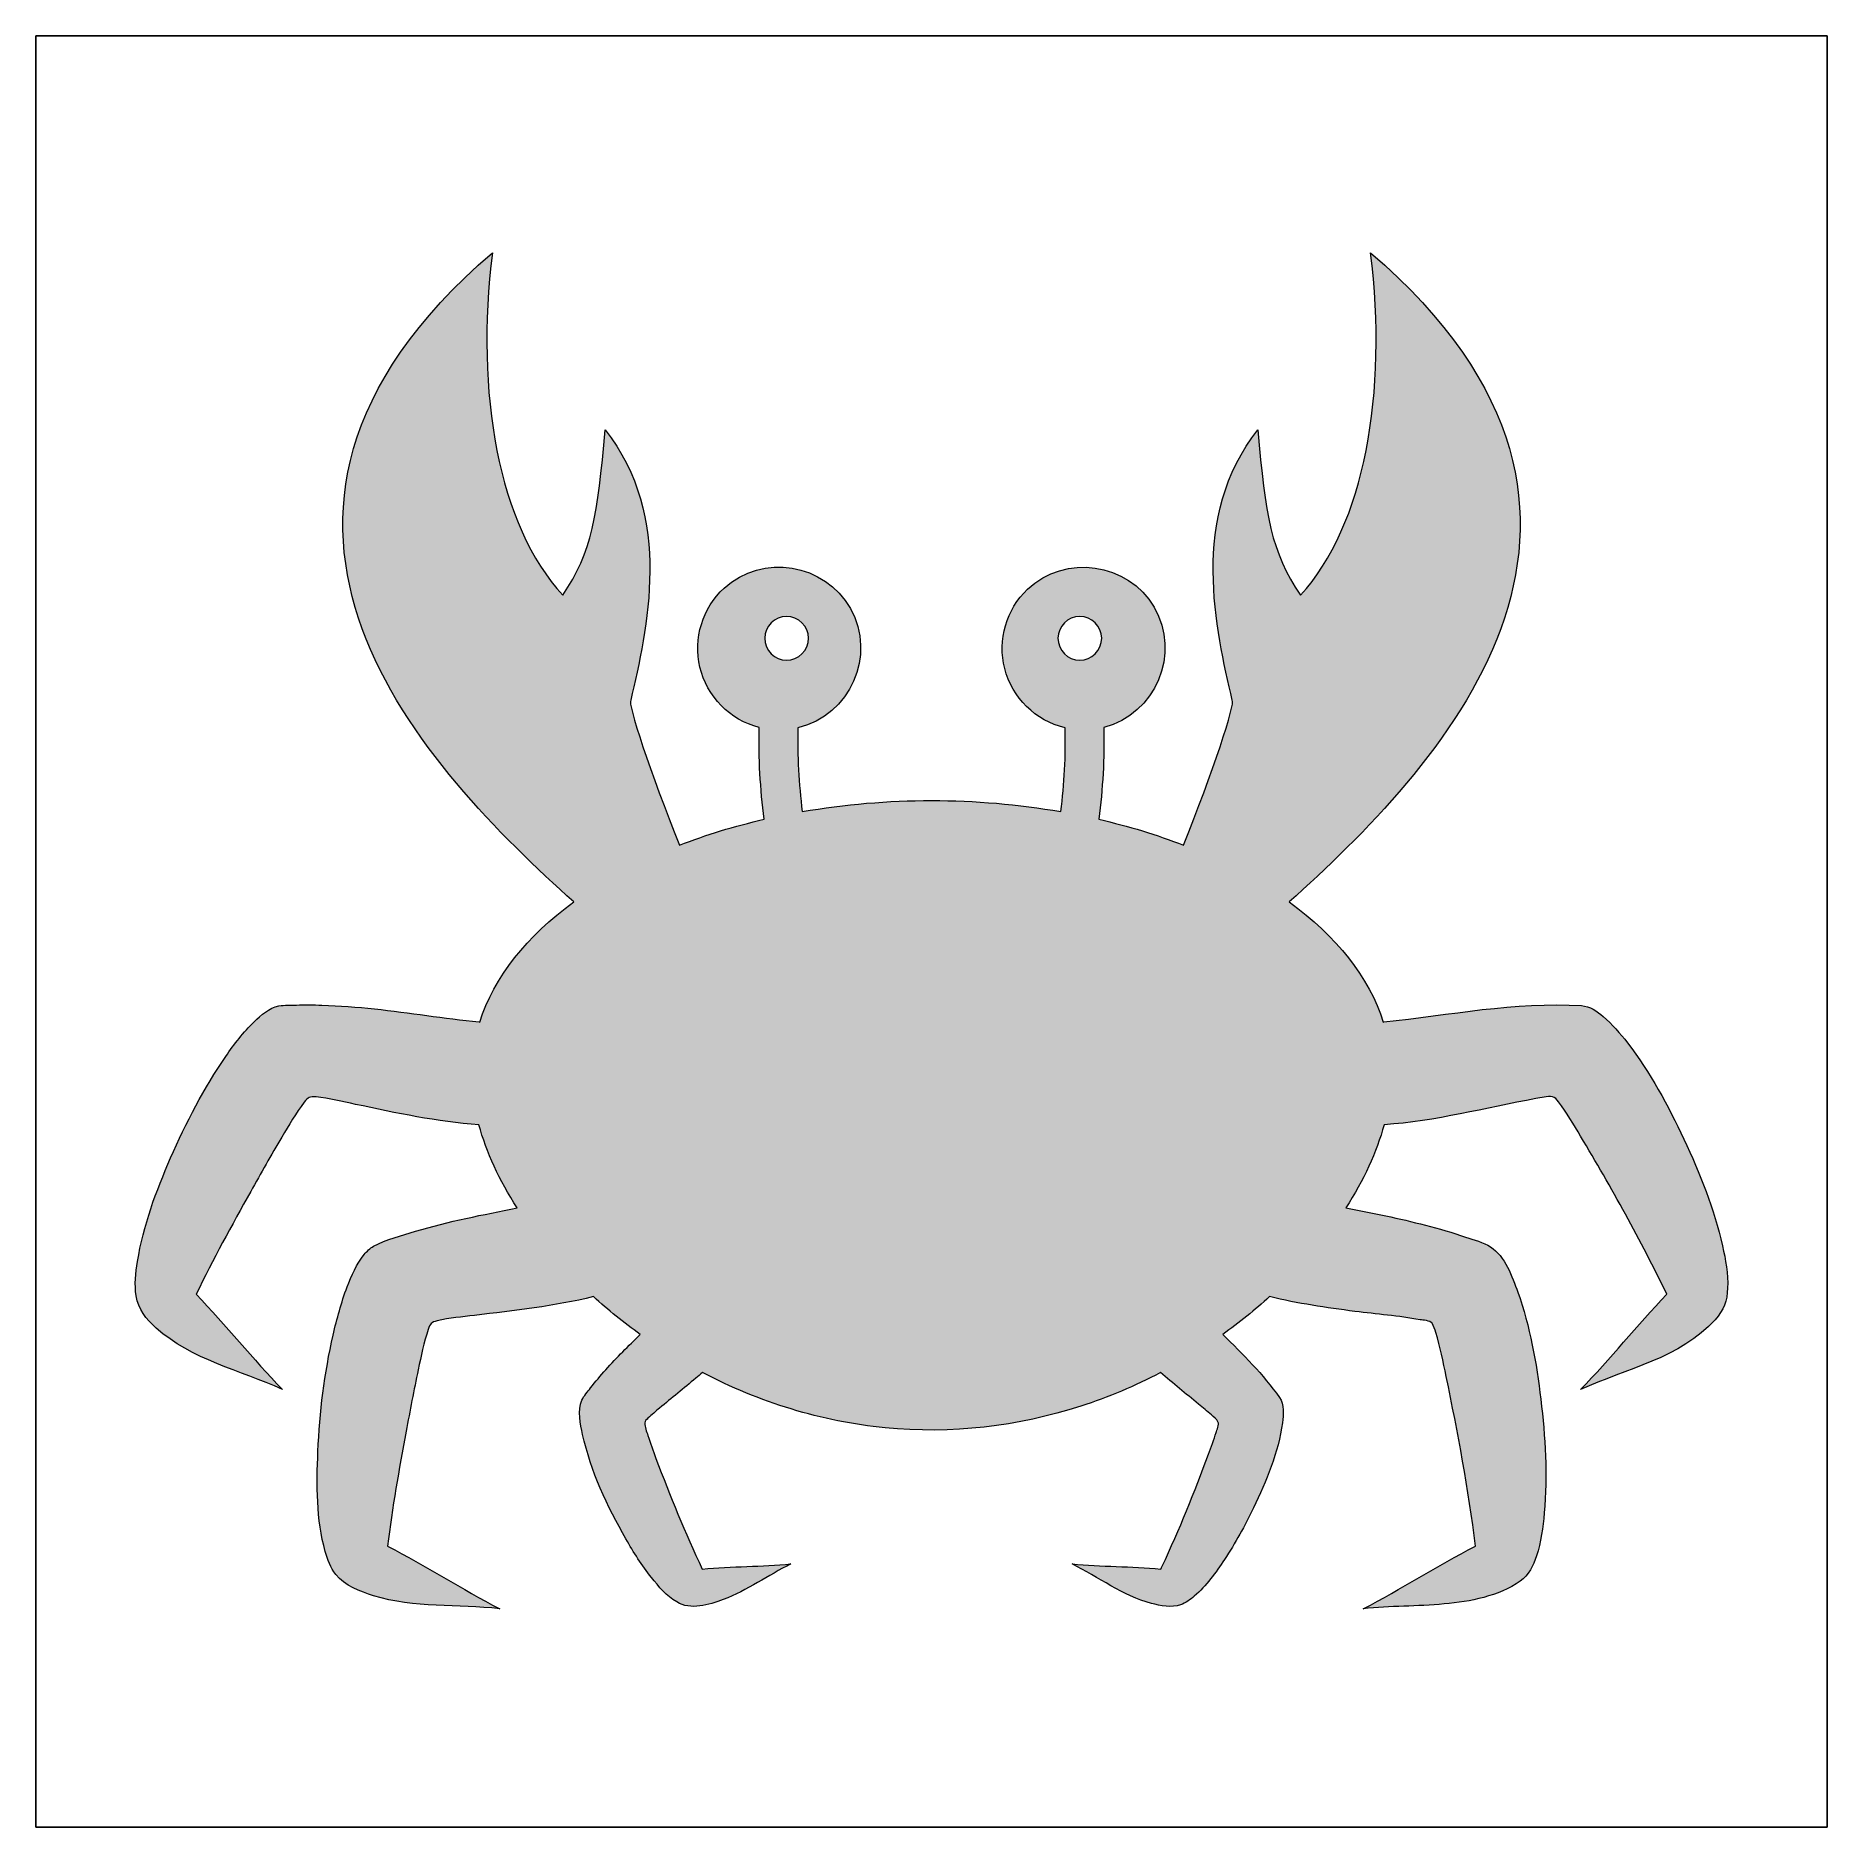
# Model space of a CAD drawing. Header units: inches. Extents: x 0 to 114, y 0 to 114.
import ezdxf

# ---------------------------------------------------------------- set-up
doc = ezdxf.new("R2010")
doc.units = ezdxf.units.IN
doc.header["$MEASUREMENT"] = 0
doc.layers.add('Image Background', color=7, linetype='Continuous')
doc.layers.add('Layer 1', color=7, linetype='Continuous')
picture_1 = doc.add_image_def('image1.png', size_in_pixel=(1350, 1350))

msp = doc.modelspace()

# ---------------------------------------------------------------- hatches: boundary and pattern name
at = {"layer": 'Layer 1', "true_color": 0xee4036}
h = msp.add_hatch(color=20, dxfattribs=at)
h.dxf.hatch_style = 2
edge = h.paths.add_edge_path()
edge.add_spline(control_points=[(86.02, 51.38), (86.02, 51.38), (85.98, 51.37), (85.98, 51.37), (85.07, 54.24), (82.96, 56.86), (79.98, 59.04), (89.19, 67.34), (105.01, 83.41), (85.17, 100.46), (86.26, 91.5), (84.8, 83.08), (80.69, 78.6), (78.82, 81.4), (78.44, 83.64), (77.98, 89.17), (73.58, 83.64), (75.31, 76.37), (76.34, 71.9), (76.59, 71.82), (75.06, 67.17), (73.22, 62.66), (71.53, 63.32), (69.73, 63.87), (67.83, 64.31), (68.07, 66.25), (68.2, 68.21), (68.14, 70.17), (71.44, 71), (73.08, 74.9), (71.36, 77.84), (69.69, 80.69), (65.68, 81.27), (63.28, 78.99), (61.92, 77.71), (61.35, 75.74), (61.82, 73.93), (62.29, 72.07), (63.8, 70.58), (65.67, 70.15), (65.73, 68.36), (65.62, 66.57), (65.4, 64.8), (59.97, 65.74), (54.34, 65.74), (48.9, 64.8), (48.69, 66.57), (48.57, 68.36), (48.63, 70.15), (51.95, 70.92), (53.65, 74.79), (51.98, 77.76), (50.36, 80.64), (46.36, 81.29), (43.92, 79.06), (42.54, 77.79), (41.94, 75.84), (42.37, 74.02), (42.81, 72.15), (44.3, 70.63), (46.16, 70.17), (46.1, 68.21), (46.23, 66.25), (46.47, 64.31), (44.57, 63.87), (42.77, 63.32), (41.08, 62.66), (39.24, 67.17), (37.71, 71.82), (37.96, 71.9), (38.99, 76.37), (40.72, 83.64), (36.32, 89.17), (35.86, 83.64), (35.49, 81.4), (33.62, 78.6), (29.5, 83.08), (28.04, 91.5), (29.13, 100.46), (9.29, 83.41), (25.11, 67.34), (34.32, 59.04), (31.34, 56.86), (29.24, 54.24), (28.32, 51.37), (28.32, 51.37), (28.29, 51.38), (28.29, 51.38), (26.05, 51.61), (23.84, 51.97), (21.61, 52.21), (20.49, 52.33), (19.37, 52.42), (18.25, 52.45), (17.71, 52.47), (17.17, 52.48), (16.63, 52.46), (16.26, 52.45), (15.87, 52.47), (15.51, 52.4), (14.89, 52.28), (14.36, 51.82), (13.93, 51.39), (13.24, 50.73), (12.66, 49.96), (12.12, 49.18), (10.72, 47.16), (9.58, 44.95), (8.6, 42.7), (7.68, 40.59), (6.85, 38.37), (6.49, 36.09), (6.37, 35.37), (6.29, 34.62), (6.4, 33.9), (6.52, 33.04), (7.05, 32.43), (7.68, 31.85), (9.93, 29.82), (13.04, 29.16), (15.73, 27.93), (13.85, 29.87), (12.14, 32.01), (10.23, 34), (11.31, 36.22), (12.5, 38.4), (13.71, 40.56), (14.36, 41.72), (15.01, 42.88), (15.7, 44.03), (16.15, 44.79), (16.6, 45.56), (17.13, 46.26), (17.37, 46.56), (17.49, 46.64), (17.88, 46.6), (18.72, 46.51), (19.56, 46.3), (20.39, 46.12), (22.99, 45.57), (25.62, 45), (28.27, 44.82), (28.75, 43.07), (29.58, 41.28), (30.71, 39.51), (28.53, 39.08), (26.35, 38.66), (24.22, 38.02), (23.34, 37.75), (22.36, 37.51), (21.55, 37.07), (21.32, 36.94), (21.12, 36.74), (20.95, 36.54), (20.46, 35.93), (20.14, 35.19), (19.86, 34.47), (19.49, 33.47), (19.21, 32.44), (18.97, 31.4), (18.42, 28.96), (18.1, 26.46), (18, 23.96), (17.91, 21.86), (17.89, 19.63), (18.47, 17.59), (18.62, 17.07), (18.81, 16.55), (19.14, 16.12), (19.69, 15.41), (20.72, 15.03), (21.55, 14.77), (24.15, 13.97), (26.92, 14.22), (29.6, 13.94), (27.19, 15.18), (24.89, 16.66), (22.44, 17.93), (22.74, 20.38), (23.18, 22.83), (23.63, 25.26), (23.87, 26.57), (24.12, 27.88), (24.4, 29.19), (24.58, 30.05), (24.76, 30.93), (25.04, 31.76), (25.16, 32.11), (25.24, 32.22), (25.61, 32.31), (26.39, 32.49), (27.2, 32.56), (27.99, 32.65), (30.53, 32.96), (33.09, 33.24), (35.58, 33.85), (36.51, 33), (37.51, 32.2), (38.57, 31.44), (37.82, 30.71), (37.07, 29.97), (36.37, 29.19), (36.03, 28.81), (35.71, 28.43), (35.4, 28.03), (35.21, 27.78), (34.97, 27.53), (34.84, 27.24), (34.56, 26.58), (34.75, 25.72), (34.89, 25.06), (35.4, 22.72), (36.47, 20.46), (37.65, 18.39), (38.14, 17.54), (38.67, 16.7), (39.28, 15.93), (39.74, 15.35), (40.25, 14.75), (40.89, 14.37), (41.78, 13.83), (42.96, 14.18), (43.86, 14.52), (45.39, 15.1), (46.73, 16.07), (48.18, 16.8), (46.32, 16.62), (44.42, 16.64), (42.52, 16.47), (41.43, 18.77), (40.47, 21.15), (39.57, 23.53), (39.39, 24.02), (39.21, 24.51), (39.05, 25), (38.97, 25.25), (38.85, 25.53), (38.85, 25.8), (38.86, 25.91), (38.99, 26.02), (39.06, 26.09), (39.3, 26.32), (39.55, 26.53), (39.8, 26.74), (40.57, 27.38), (41.35, 28), (42.11, 28.65), (42.25, 28.77), (42.39, 28.89), (42.53, 29.01), (46.15, 27.11), (50.13, 25.88), (54.2, 25.48), (58.4, 25.07), (62.66, 25.56), (66.67, 26.86), (68.43, 27.43), (70.14, 28.15), (71.77, 29.01), (72.56, 28.32), (73.38, 27.66), (74.19, 26.99), (74.47, 26.77), (74.74, 26.54), (75.01, 26.31), (75.15, 26.18), (75.35, 26.03), (75.43, 25.86), (75.52, 25.69), (75.36, 25.34), (75.31, 25.18), (75.17, 24.72), (75, 24.26), (74.83, 23.8), (73.94, 21.39), (72.96, 18.98), (71.87, 16.65), (71.84, 16.59), (71.81, 16.53), (71.78, 16.47), (69.88, 16.64), (67.99, 16.62), (66.12, 16.8), (67.8, 15.96), (69.35, 14.76), (71.19, 14.28), (71.76, 14.13), (72.47, 13.98), (73.04, 14.19), (73.37, 14.3), (73.66, 14.52), (73.92, 14.74), (74.68, 15.4), (75.29, 16.24), (75.84, 17.08), (76.54, 18.13), (77.14, 19.23), (77.69, 20.37), (78.5, 22.07), (79.3, 23.92), (79.54, 25.81), (79.61, 26.31), (79.67, 26.97), (79.36, 27.41), (78.31, 28.89), (77.03, 30.18), (75.73, 31.44), (76.79, 32.2), (77.79, 33), (78.72, 33.85), (80.51, 33.41), (82.34, 33.15), (84.17, 32.91), (85.55, 32.74), (86.95, 32.62), (88.32, 32.38), (88.52, 32.35), (88.95, 32.33), (89.09, 32.15), (89.21, 31.99), (89.27, 31.75), (89.33, 31.56), (89.61, 30.65), (89.8, 29.7), (89.99, 28.76), (90.74, 25.18), (91.41, 21.56), (91.86, 17.93), (89.41, 16.66), (87.11, 15.18), (84.7, 13.94), (86.42, 14.12), (88.15, 14.08), (89.86, 14.24), (91.54, 14.4), (93.31, 14.72), (94.72, 15.7), (95.26, 16.08), (95.55, 16.7), (95.75, 17.31), (96.04, 18.19), (96.17, 19.13), (96.25, 20.05), (96.46, 22.46), (96.32, 24.9), (96.03, 27.3), (95.75, 29.61), (95.34, 31.95), (94.56, 34.14), (94.21, 35.12), (93.75, 36.44), (92.82, 37.03), (92.35, 37.32), (91.75, 37.47), (91.23, 37.65), (90.39, 37.94), (89.53, 38.19), (88.67, 38.41), (86.99, 38.85), (85.29, 39.18), (83.59, 39.51), (84.72, 41.28), (85.55, 43.07), (86.03, 44.82), (89.31, 45.04), (92.49, 45.9), (95.71, 46.49), (96.05, 46.55), (96.43, 46.65), (96.77, 46.61), (96.94, 46.59), (97.05, 46.41), (97.15, 46.29), (97.68, 45.6), (98.12, 44.83), (98.57, 44.09), (100.53, 40.81), (102.41, 37.44), (104.07, 34), (102.16, 32.01), (100.46, 29.87), (98.57, 27.93), (101.44, 29.24), (104.96, 29.93), (107.15, 32.38), (107.69, 32.99), (107.92, 33.59), (107.95, 34.4), (107.98, 35.31), (107.82, 36.21), (107.62, 37.09), (107.09, 39.44), (106.18, 41.72), (105.16, 43.9), (104.15, 46.04), (103, 48.16), (101.56, 50.05), (101.09, 50.65), (100.59, 51.24), (100, 51.73), (99.62, 52.05), (99.15, 52.39), (98.63, 52.42), (94.34, 52.68), (90.23, 51.82), (86.02, 51.38)], knot_values=[0, 0, 0, 0, 1, 1, 1, 2, 2, 2, 3, 3, 3, 4, 4, 4, 5, 5, 5, 6, 6, 6, 7, 7, 7, 8, 8, 8, 9, 9, 9, 10, 10, 10, 11, 11, 11, 12, 12, 12, 13, 13, 13, 14, 14, 14, 15, 15, 15, 16, 16, 16, 17, 17, 17, 18, 18, 18, 19, 19, 19, 20, 20, 20, 21, 21, 21, 22, 22, 22, 23, 23, 23, 24, 24, 24, 25, 25, 25, 26, 26, 26, 27, 27, 27, 28, 28, 28, 29, 29, 29, 30, 30, 30, 31, 31, 31, 32, 32, 32, 33, 33, 33, 34, 34, 34, 35, 35, 35, 36, 36, 36, 37, 37, 37, 38, 38, 38, 39, 39, 39, 40, 40, 40, 41, 41, 41, 42, 42, 42, 43, 43, 43, 44, 44, 44, 45, 45, 45, 46, 46, 46, 47, 47, 47, 48, 48, 48, 49, 49, 49, 50, 50, 50, 51, 51, 51, 52, 52, 52, 53, 53, 53, 54, 54, 54, 55, 55, 55, 56, 56, 56, 57, 57, 57, 58, 58, 58, 59, 59, 59, 60, 60, 60, 61, 61, 61, 62, 62, 62, 63, 63, 63, 64, 64, 64, 65, 65, 65, 66, 66, 66, 67, 67, 67, 68, 68, 68, 69, 69, 69, 70, 70, 70, 71, 71, 71, 72, 72, 72, 73, 73, 73, 74, 74, 74, 75, 75, 75, 76, 76, 76, 77, 77, 77, 78, 78, 78, 79, 79, 79, 80, 80, 80, 81, 81, 81, 82, 82, 82, 83, 83, 83, 84, 84, 84, 85, 85, 85, 86, 86, 86, 87, 87, 87, 88, 88, 88, 89, 89, 89, 90, 90, 90, 91, 91, 91, 92, 92, 92, 93, 93, 93, 94, 94, 94, 95, 95, 95, 96, 96, 96, 97, 97, 97, 98, 98, 98, 99, 99, 99, 100, 100, 100, 101, 101, 101, 102, 102, 102, 103, 103, 103, 104, 104, 104, 105, 105, 105, 106, 106, 106, 107, 107, 107, 108, 108, 108, 109, 109, 109, 110, 110, 110, 111, 111, 111, 112, 112, 112, 113, 113, 113, 114, 114, 114, 115, 115, 115, 116, 116, 116, 117, 117, 117, 118, 118, 118, 119, 119, 119, 120, 120, 120, 121, 121, 121, 122, 122, 122, 123, 123, 123, 124, 124, 124, 125, 125, 125, 126, 126, 126, 127, 127, 127, 128, 128, 128, 129, 129, 129, 130, 130, 130, 131, 131, 131, 132, 132, 132, 133, 133, 133, 134, 134, 134, 135, 135, 135, 135], degree=3, periodic=1)
edge = h.paths.add_edge_path()
edge.add_spline(control_points=[(47.9, 77.25), (48.66, 77.25), (49.3, 76.62), (49.3, 75.86), (49.3, 75.1), (48.66, 74.46), (47.9, 74.46), (47.14, 74.46), (46.51, 75.1), (46.51, 75.86), (46.51, 76.62), (47.14, 77.25), (47.9, 77.25)], knot_values=[0, 0, 0, 0, 1, 1, 1, 2, 2, 2, 3, 3, 3, 4, 4, 4, 4], degree=3, periodic=1)
edge = h.paths.add_edge_path()
edge.add_spline(control_points=[(65.22, 75.86), (65.22, 76.62), (65.85, 77.25), (66.61, 77.25), (67.37, 77.25), (68.01, 76.62), (68.01, 75.86), (68.01, 75.1), (67.37, 74.46), (66.61, 74.46), (65.85, 74.46), (65.22, 75.1), (65.22, 75.86)], knot_values=[0, 0, 0, 0, 1, 1, 1, 2, 2, 2, 3, 3, 3, 4, 4, 4, 4], degree=3, periodic=1)

# ---------------------------------------------------------------- linework, layer by layer
at = {"layer": 'Layer 1', "lineweight": 0}
for points, knots in [([(86.02, 51.38), (86.02, 51.38), (85.98, 51.37), (85.98, 51.37), (85.07, 54.24), (82.96, 56.86), (79.98, 59.04), (89.19, 67.34), (105.01, 83.41), (85.17, 100.46), (86.26, 91.5), (84.8, 83.08), (80.69, 78.6), (78.82, 81.4), (78.44, 83.64), (77.98, 89.17), (73.58, 83.64), (75.31, 76.37), (76.34, 71.9), (76.59, 71.82), (75.06, 67.17), (73.22, 62.66), (71.53, 63.32), (69.73, 63.87), (67.83, 64.31), (68.07, 66.25), (68.2, 68.21), (68.14, 70.17), (71.44, 71), (73.08, 74.9), (71.36, 77.84), (69.69, 80.69), (65.68, 81.27), (63.28, 78.99), (61.92, 77.71), (61.35, 75.74), (61.82, 73.93), (62.29, 72.07), (63.8, 70.58), (65.67, 70.15), (65.73, 68.36), (65.62, 66.57), (65.4, 64.8), (59.97, 65.74), (54.34, 65.74), (48.9, 64.8), (48.69, 66.57), (48.57, 68.36), (48.63, 70.15), (51.95, 70.92), (53.65, 74.79), (51.98, 77.76), (50.36, 80.64), (46.36, 81.29), (43.92, 79.06), (42.54, 77.79), (41.94, 75.84), (42.37, 74.02), (42.81, 72.15), (44.3, 70.63), (46.16, 70.17), (46.1, 68.21), (46.23, 66.25), (46.47, 64.31), (44.57, 63.87), (42.77, 63.32), (41.08, 62.66), (39.24, 67.17), (37.71, 71.82), (37.96, 71.9), (38.99, 76.37), (40.72, 83.64), (36.32, 89.17), (35.86, 83.64), (35.49, 81.4), (33.62, 78.6), (29.5, 83.08), (28.04, 91.5), (29.13, 100.46), (9.29, 83.41), (25.11, 67.34), (34.32, 59.04), (31.34, 56.86), (29.24, 54.24), (28.32, 51.37), (28.32, 51.37), (28.29, 51.38), (28.29, 51.38), (26.05, 51.61), (23.84, 51.97), (21.61, 52.21), (20.49, 52.33), (19.37, 52.42), (18.25, 52.45), (17.71, 52.47), (17.17, 52.48), (16.63, 52.46), (16.26, 52.45), (15.87, 52.47), (15.51, 52.4), (14.89, 52.28), (14.36, 51.82), (13.93, 51.39), (13.24, 50.73), (12.66, 49.96), (12.12, 49.18), (10.72, 47.16), (9.58, 44.95), (8.6, 42.7), (7.68, 40.59), (6.85, 38.37), (6.49, 36.09), (6.37, 35.37), (6.29, 34.62), (6.4, 33.9), (6.52, 33.04), (7.05, 32.43), (7.68, 31.85), (9.93, 29.82), (13.04, 29.16), (15.73, 27.93), (13.85, 29.87), (12.14, 32.01), (10.23, 34), (11.31, 36.22), (12.5, 38.4), (13.71, 40.56), (14.36, 41.72), (15.01, 42.88), (15.7, 44.03), (16.15, 44.79), (16.6, 45.56), (17.13, 46.26), (17.37, 46.56), (17.49, 46.64), (17.88, 46.6), (18.72, 46.51), (19.56, 46.3), (20.39, 46.12), (22.99, 45.57), (25.62, 45), (28.27, 44.82), (28.75, 43.07), (29.58, 41.28), (30.71, 39.51), (28.53, 39.08), (26.35, 38.66), (24.22, 38.02), (23.34, 37.75), (22.36, 37.51), (21.55, 37.07), (21.32, 36.94), (21.12, 36.74), (20.95, 36.54), (20.46, 35.93), (20.14, 35.19), (19.86, 34.47), (19.49, 33.47), (19.21, 32.44), (18.97, 31.4), (18.42, 28.96), (18.1, 26.46), (18, 23.96), (17.91, 21.86), (17.89, 19.63), (18.47, 17.59), (18.62, 17.07), (18.81, 16.55), (19.14, 16.12), (19.69, 15.41), (20.72, 15.03), (21.55, 14.77), (24.15, 13.97), (26.92, 14.22), (29.6, 13.94), (27.19, 15.18), (24.89, 16.66), (22.44, 17.93), (22.74, 20.38), (23.18, 22.83), (23.63, 25.26), (23.87, 26.57), (24.12, 27.88), (24.4, 29.19), (24.58, 30.05), (24.76, 30.93), (25.04, 31.76), (25.16, 32.11), (25.24, 32.22), (25.61, 32.31), (26.39, 32.49), (27.2, 32.56), (27.99, 32.65), (30.53, 32.96), (33.09, 33.24), (35.58, 33.85), (36.51, 33), (37.51, 32.2), (38.57, 31.44), (37.82, 30.71), (37.07, 29.97), (36.37, 29.19), (36.03, 28.81), (35.71, 28.43), (35.4, 28.03), (35.21, 27.78), (34.97, 27.53), (34.84, 27.24), (34.56, 26.58), (34.75, 25.72), (34.89, 25.06), (35.4, 22.72), (36.47, 20.46), (37.65, 18.39), (38.14, 17.54), (38.67, 16.7), (39.28, 15.93), (39.74, 15.35), (40.25, 14.75), (40.89, 14.37), (41.78, 13.83), (42.96, 14.18), (43.86, 14.52), (45.39, 15.1), (46.73, 16.07), (48.18, 16.8), (46.32, 16.62), (44.42, 16.64), (42.52, 16.47), (41.43, 18.77), (40.47, 21.15), (39.57, 23.53), (39.39, 24.02), (39.21, 24.51), (39.05, 25), (38.97, 25.25), (38.85, 25.53), (38.85, 25.8), (38.86, 25.91), (38.99, 26.02), (39.06, 26.09), (39.3, 26.32), (39.55, 26.53), (39.8, 26.74), (40.57, 27.38), (41.35, 28), (42.11, 28.65), (42.25, 28.77), (42.39, 28.89), (42.53, 29.01), (46.15, 27.11), (50.13, 25.88), (54.2, 25.48), (58.4, 25.07), (62.66, 25.56), (66.67, 26.86), (68.43, 27.43), (70.14, 28.15), (71.77, 29.01), (72.56, 28.32), (73.38, 27.66), (74.19, 26.99), (74.47, 26.77), (74.74, 26.54), (75.01, 26.31), (75.15, 26.18), (75.35, 26.03), (75.43, 25.86), (75.52, 25.69), (75.36, 25.34), (75.31, 25.18), (75.17, 24.72), (75, 24.26), (74.83, 23.8), (73.94, 21.39), (72.96, 18.98), (71.87, 16.65), (71.84, 16.59), (71.81, 16.53), (71.78, 16.47), (69.88, 16.64), (67.99, 16.62), (66.12, 16.8), (67.8, 15.96), (69.35, 14.76), (71.19, 14.28), (71.76, 14.13), (72.47, 13.98), (73.04, 14.19), (73.37, 14.3), (73.66, 14.52), (73.92, 14.74), (74.68, 15.4), (75.29, 16.24), (75.84, 17.08), (76.54, 18.13), (77.14, 19.23), (77.69, 20.37), (78.5, 22.07), (79.3, 23.92), (79.54, 25.81), (79.61, 26.31), (79.67, 26.97), (79.36, 27.41), (78.31, 28.89), (77.03, 30.18), (75.73, 31.44), (76.79, 32.2), (77.79, 33), (78.72, 33.85), (80.51, 33.41), (82.34, 33.15), (84.17, 32.91), (85.55, 32.74), (86.95, 32.62), (88.32, 32.38), (88.52, 32.35), (88.95, 32.33), (89.09, 32.15), (89.21, 31.99), (89.27, 31.75), (89.33, 31.56), (89.61, 30.65), (89.8, 29.7), (89.99, 28.76), (90.74, 25.18), (91.41, 21.56), (91.86, 17.93), (89.41, 16.66), (87.11, 15.18), (84.7, 13.94), (86.42, 14.12), (88.15, 14.08), (89.86, 14.24), (91.54, 14.4), (93.31, 14.72), (94.72, 15.7), (95.26, 16.08), (95.55, 16.7), (95.75, 17.31), (96.04, 18.19), (96.17, 19.13), (96.25, 20.05), (96.46, 22.46), (96.32, 24.9), (96.03, 27.3), (95.75, 29.61), (95.34, 31.95), (94.56, 34.14), (94.21, 35.12), (93.75, 36.44), (92.82, 37.03), (92.35, 37.32), (91.75, 37.47), (91.23, 37.65), (90.39, 37.94), (89.53, 38.19), (88.67, 38.41), (86.99, 38.85), (85.29, 39.18), (83.59, 39.51), (84.72, 41.28), (85.55, 43.07), (86.03, 44.82), (89.31, 45.04), (92.49, 45.9), (95.71, 46.49), (96.05, 46.55), (96.43, 46.65), (96.77, 46.61), (96.94, 46.59), (97.05, 46.41), (97.15, 46.29), (97.68, 45.6), (98.12, 44.83), (98.57, 44.09), (100.53, 40.81), (102.41, 37.44), (104.07, 34), (102.16, 32.01), (100.46, 29.87), (98.57, 27.93), (101.44, 29.24), (104.96, 29.93), (107.15, 32.38), (107.69, 32.99), (107.92, 33.59), (107.95, 34.4), (107.98, 35.31), (107.82, 36.21), (107.62, 37.09), (107.09, 39.44), (106.18, 41.72), (105.16, 43.9), (104.15, 46.04), (103, 48.16), (101.56, 50.05), (101.09, 50.65), (100.59, 51.24), (100, 51.73), (99.62, 52.05), (99.15, 52.39), (98.63, 52.42), (94.34, 52.68), (90.23, 51.82), (86.02, 51.38)], [0, 0, 0, 0, 1, 1, 1, 2, 2, 2, 3, 3, 3, 4, 4, 4, 5, 5, 5, 6, 6, 6, 7, 7, 7, 8, 8, 8, 9, 9, 9, 10, 10, 10, 11, 11, 11, 12, 12, 12, 13, 13, 13, 14, 14, 14, 15, 15, 15, 16, 16, 16, 17, 17, 17, 18, 18, 18, 19, 19, 19, 20, 20, 20, 21, 21, 21, 22, 22, 22, 23, 23, 23, 24, 24, 24, 25, 25, 25, 26, 26, 26, 27, 27, 27, 28, 28, 28, 29, 29, 29, 30, 30, 30, 31, 31, 31, 32, 32, 32, 33, 33, 33, 34, 34, 34, 35, 35, 35, 36, 36, 36, 37, 37, 37, 38, 38, 38, 39, 39, 39, 40, 40, 40, 41, 41, 41, 42, 42, 42, 43, 43, 43, 44, 44, 44, 45, 45, 45, 46, 46, 46, 47, 47, 47, 48, 48, 48, 49, 49, 49, 50, 50, 50, 51, 51, 51, 52, 52, 52, 53, 53, 53, 54, 54, 54, 55, 55, 55, 56, 56, 56, 57, 57, 57, 58, 58, 58, 59, 59, 59, 60, 60, 60, 61, 61, 61, 62, 62, 62, 63, 63, 63, 64, 64, 64, 65, 65, 65, 66, 66, 66, 67, 67, 67, 68, 68, 68, 69, 69, 69, 70, 70, 70, 71, 71, 71, 72, 72, 72, 73, 73, 73, 74, 74, 74, 75, 75, 75, 76, 76, 76, 77, 77, 77, 78, 78, 78, 79, 79, 79, 80, 80, 80, 81, 81, 81, 82, 82, 82, 83, 83, 83, 84, 84, 84, 85, 85, 85, 86, 86, 86, 87, 87, 87, 88, 88, 88, 89, 89, 89, 90, 90, 90, 91, 91, 91, 92, 92, 92, 93, 93, 93, 94, 94, 94, 95, 95, 95, 96, 96, 96, 97, 97, 97, 98, 98, 98, 99, 99, 99, 100, 100, 100, 101, 101, 101, 102, 102, 102, 103, 103, 103, 104, 104, 104, 105, 105, 105, 106, 106, 106, 107, 107, 107, 108, 108, 108, 109, 109, 109, 110, 110, 110, 111, 111, 111, 112, 112, 112, 113, 113, 113, 114, 114, 114, 115, 115, 115, 116, 116, 116, 117, 117, 117, 118, 118, 118, 119, 119, 119, 120, 120, 120, 121, 121, 121, 122, 122, 122, 123, 123, 123, 124, 124, 124, 125, 125, 125, 126, 126, 126, 127, 127, 127, 128, 128, 128, 129, 129, 129, 130, 130, 130, 131, 131, 131, 132, 132, 132, 133, 133, 133, 134, 134, 134, 135, 135, 135, 135]), ([(47.9, 77.25), (48.66, 77.25), (49.3, 76.62), (49.3, 75.86), (49.3, 75.1), (48.66, 74.46), (47.9, 74.46), (47.14, 74.46), (46.51, 75.1), (46.51, 75.86), (46.51, 76.62), (47.14, 77.25), (47.9, 77.25)], [0, 0, 0, 0, 1, 1, 1, 2, 2, 2, 3, 3, 3, 4, 4, 4, 4]), ([(65.22, 75.86), (65.22, 76.62), (65.85, 77.25), (66.61, 77.25), (67.37, 77.25), (68.01, 76.62), (68.01, 75.86), (68.01, 75.1), (67.37, 74.46), (66.61, 74.46), (65.85, 74.46), (65.22, 75.1), (65.22, 75.86)], [0, 0, 0, 0, 1, 1, 1, 2, 2, 2, 3, 3, 3, 4, 4, 4, 4])]:
    msp.add_open_spline(points, degree=3, knots=knots, dxfattribs=at)

# ---------------------------------------------------------------- pictures from other files: only their frames are drawn
at = {"layer": 'Image Background'}
image = msp.add_image(picture_1, insert=(0, 0), size_in_units=(114.3, 114.3), dxfattribs=at)

doc.saveas('drawing.dxf')
